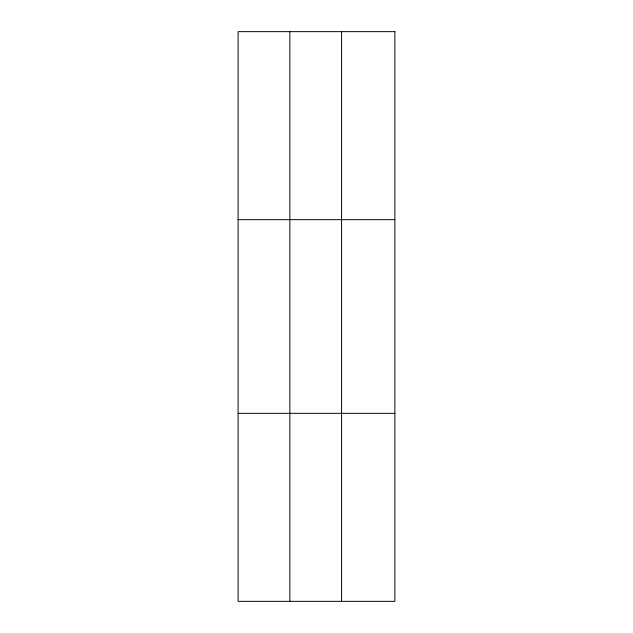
<?xml version="1.0" encoding="UTF-8"?>
<svg xmlns="http://www.w3.org/2000/svg" width="633" height="633" viewBox="0 0 633 633"><rect width="100%" height="100%" fill="white"/><g stroke="black" fill="none" stroke-linecap="round" stroke-linejoin="round"><path stroke-width="0.95" d="M289.851 601.35L289.851 31.65M341.583 601.35L341.583 31.65M238.119 219.651L394.881 219.651M238.119 413.349L394.881 413.349M394.881 31.65L394.881 601.35L238.119 601.35L238.119 31.65L394.881 31.65"/></g></svg>
